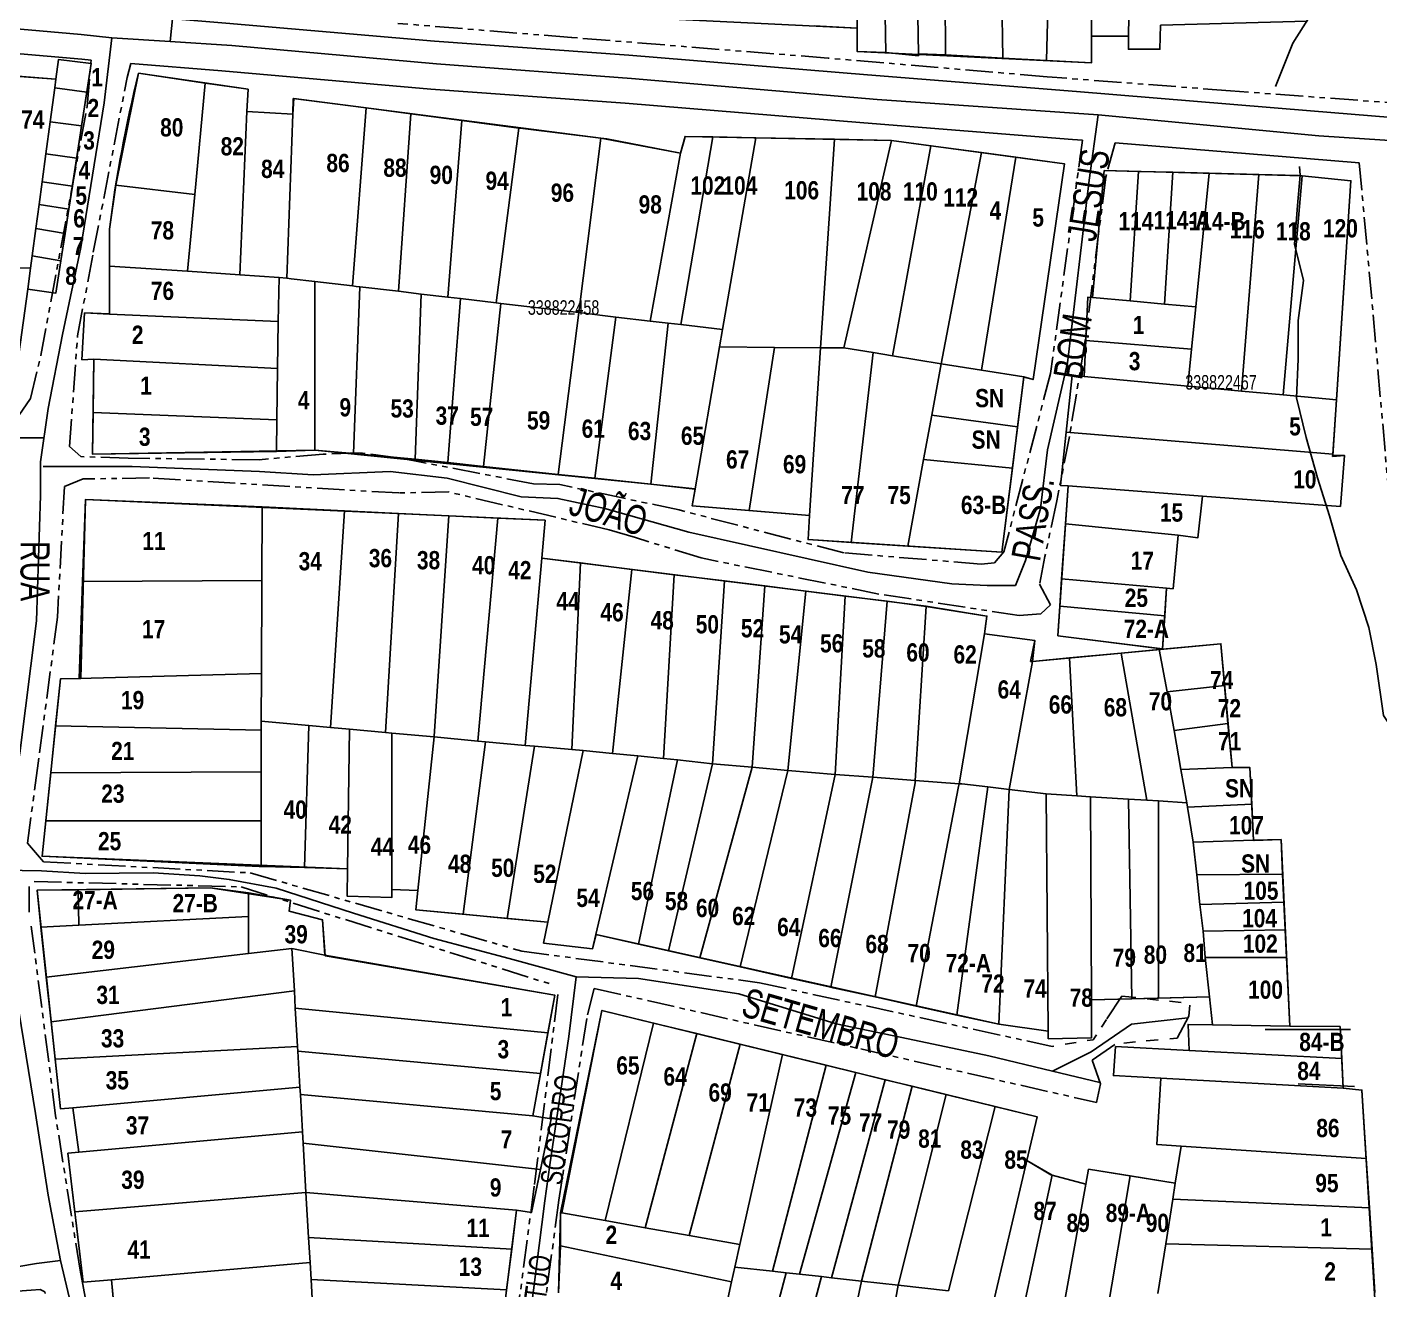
# Model space of a CAD drawing. Extents: x 204256 to 207861, y 4845615 to 4848347.
# Drawn here: x 205495.3 to 205680.7, y 4847165.6 to 4847338.8 of the extents above; entities that cross this region are included whole.
import ezdxf
from ezdxf.enums import TextEntityAlignment as Align

# ---------------------------------------------------------------- set-up
doc = ezdxf.new("R2010")
doc.units = 0
doc.header["$LTSCALE"] = 1.5
doc.header["$MEASUREMENT"] = 0
doc.linetypes.add('PHANTOMX2', pattern=[5, 2.5, -0.5, 0.5, -0.5, 0.5, -0.5])
doc.linetypes.add('TRACO_05', pattern=[11, 7, -1, 0.5, -1, 0.5, -1])
for name, color, linetype in [('CD-MALHA-LOTES', 40, 'CONTINUOUS'), ('CD_TXT_QUADRA', 7, 'CONTINUOUS'), ('HD-VALAS-DRENOS', 170, 'TRACO_05'), ('RU-QUADRAS', 210, 'CONTINUOUS'), ('SV-EIXO-ROD-ESTR', 7, 'CONTINUOUS'), ('SV-EIXO-RUA-N-PAV', 6, 'CONTINUOUS'), ('SV-ESTIVAS', 7, 'CONTINUOUS'), ('SV-RUA-NAO-PAV-S-GUIA-C-GUIA', 7, 'PHANTOMX2'), ('SV-RUA-PAVIM-S-GUIA-C-GUIA', 7, 'CONTINUOUS'), ('SV-TXT-RUA-N-PAV-S-GUIA-C-GUIA', 7, 'CONTINUOUS'), ('Th_NmrPort', 7, 'CONTINUOUS')]:
    doc.layers.add(name, color=color, linetype=linetype)
doc.styles.add('ARIAL', font='ARIAL.TTF')
doc.styles.get("Standard").update_dxf_attribs({"font": 'swisscbo.ttf'})

msp = doc.modelspace()

# ---------------------------------------------------------------- linework, layer by layer
at = {"layer": 'CD-MALHA-LOTES', "linetype": 'Continuous'}
for p, q in [((205646.28, 4847337.51), (205646.7, 4847372.68)), ((205609.05, 4847338.62), (205609.05, 4847369.25)), ((205613.01, 4847335.27), (205612.43, 4847369.3)), ((205616.88, 4847369.35), (205617.47, 4847335.09)), ((205621.18, 4847334.94), (205621, 4847369.4)), ((205628.46, 4847369.49), (205629.03, 4847334.52)), ((205635, 4847334.2), (205635.99, 4847369.58)), ((205640.95, 4847369.14), (205641.18, 4847337.51)), ((205603.16, 4847338.91), (205609.05, 4847338.62)), ((205609.05, 4847338.62), (205609.05, 4847335.43)), ((205641.18, 4847337.51), (205646.28, 4847337.51)), ((205641.21, 4847333.86), (205641.18, 4847337.51)), ((205646.26, 4847335.73), (205646.28, 4847337.51)), ((205650.65, 4847339.02), (205650.56, 4847335.73)), ((205650.56, 4847335.73), (205646.26, 4847335.73)), ((205499.6, 4847334.32), (205499.24, 4847331.64)), ((205504.07, 4847333.78), (205499.6, 4847334.32)), ((205503.46, 4847329.83), (205504.07, 4847333.78)), ((205609.05, 4847335.43), (205613.01, 4847335.27)), ((205617.47, 4847334.84), (205613.01, 4847335.27)), ((205617.47, 4847335.09), (205621.18, 4847334.94)), ((205617.47, 4847335.09), (205617.47, 4847334.84)), ((205629.03, 4847334.52), (205621.18, 4847334.94)), ((205629.03, 4847334.52), (205635, 4847334.2)), ((205635, 4847334.2), (205641.21, 4847333.86)), ((205499.24, 4847331.64), (205489.5, 4847332.38)), ((205510.56, 4847332.42), (205507.47, 4847317.33)), ((205519.71, 4847331.09), (205510.56, 4847332.42)), ((205499.07, 4847330.41), (205498.45, 4847325.76)), ((205499.07, 4847330.41), (205499.24, 4847331.64)), ((205499.07, 4847330.41), (205503.46, 4847329.83)), ((205518.28, 4847315.82), (205519.71, 4847331.09)), ((205525.58, 4847330.23), (205519.71, 4847331.09)), ((205525.4, 4847327.18), (205525.58, 4847330.23)), ((205502.76, 4847325.21), (205503.46, 4847329.83)), ((205531.76, 4847328.99), (205531.69, 4847326.83)), ((205541.75, 4847327.68), (205531.76, 4847328.99)), ((205524.44, 4847304.8), (205525.4, 4847327.18)), ((205531.69, 4847326.83), (205525.4, 4847327.18)), ((205530.9, 4847304.33), (205531.69, 4847326.83)), ((205541.75, 4847327.68), (205539.89, 4847303.27)), ((205547.88, 4847326.87), (205541.75, 4847327.68)), ((205546.18, 4847302.53), (205547.88, 4847326.87)), ((205554.87, 4847325.95), (205547.88, 4847326.87)), ((205498.45, 4847325.76), (205497.86, 4847321.36)), ((205498.45, 4847325.76), (205502.76, 4847325.21)), ((205502.08, 4847320.81), (205502.76, 4847325.21)), ((205552.97, 4847301.73), (205554.87, 4847325.95)), ((205562.71, 4847324.92), (205554.87, 4847325.95)), ((205559.56, 4847300.95), (205562.71, 4847324.92)), ((205563.25, 4847324.85), (205562.71, 4847324.92)), ((205573.95, 4847323.52), (205563.25, 4847324.85)), ((205570.91, 4847299.61), (205573.95, 4847323.52)), ((205574.73, 4847323.42), (205573.95, 4847323.52)), ((205584.87, 4847321.47), (205574.73, 4847323.42)), ((205585.38, 4847323.38), (205584.87, 4847321.47)), ((205589.27, 4847323.71), (205584.89, 4847297.97)), ((205585.47, 4847323.78), (205585.38, 4847323.38)), ((205589.27, 4847323.71), (205585.47, 4847323.78)), ((205595.17, 4847323.59), (205589.27, 4847323.71)), ((205590.62, 4847297.29), (205595.17, 4847323.59)), ((205605.97, 4847323.39), (205595.17, 4847323.59)), ((205604.06, 4847294.77), (205605.97, 4847323.39)), ((205613.77, 4847323.22), (205605.97, 4847323.39)), ((205613.77, 4847323.22), (205607.25, 4847294.78)), ((205619.18, 4847322.49), (205613.77, 4847323.22)), ((205497.86, 4847321.36), (205497.34, 4847317.54)), ((205502.08, 4847320.81), (205497.86, 4847321.36)), ((205501.49, 4847316.93), (205502.08, 4847320.81)), ((205580.71, 4847298.46), (205584.87, 4847321.47)), ((205619.18, 4847322.49), (205613.89, 4847293.7)), ((205626.12, 4847321.55), (205619.18, 4847322.49)), ((205626.12, 4847321.55), (205620.58, 4847292.61)), ((205626.1, 4847291.72), (205630.82, 4847320.91)), ((205630.82, 4847320.91), (205626.12, 4847321.55)), ((205637.49, 4847320.01), (205630.82, 4847320.91)), ((205633.19, 4847290.44), (205637.49, 4847320.01)), ((205642.94, 4847319.09), (205641.32, 4847301.67)), ((205647.65, 4847318.97), (205642.94, 4847319.09)), ((205646.5, 4847301.21), (205647.65, 4847318.97)), ((205652.32, 4847318.85), (205647.65, 4847318.97)), ((205497.34, 4847317.54), (205496.93, 4847314.43)), ((205497.34, 4847317.54), (205501.49, 4847316.93)), ((205507.47, 4847317.33), (205507.43, 4847317.08)), ((205651.18, 4847300.79), (205652.32, 4847318.85)), ((205657.3, 4847318.72), (205652.32, 4847318.85)), ((205655.48, 4847300.41), (205657.3, 4847318.72)), ((205664.13, 4847318.54), (205657.3, 4847318.72)), ((205661.76, 4847288.85), (205664.13, 4847318.54)), ((205669.58, 4847318.4), (205664.13, 4847318.54)), ((205667.46, 4847288.32), (205670.05, 4847318.35)), ((205670.05, 4847318.35), (205669.58, 4847318.4)), ((205676.75, 4847317.68), (205670.05, 4847318.35)), ((205674.76, 4847287.65), (205676.75, 4847317.68)), ((205501, 4847313.78), (205501.49, 4847316.93)), ((205507.43, 4847317.08), (205506.57, 4847311.05)), ((205507.43, 4847317.08), (205518.28, 4847315.82)), ((205517.29, 4847305.28), (205518.28, 4847315.82)), ((205496.93, 4847314.43), (205496.48, 4847311.13)), ((205496.93, 4847314.43), (205501, 4847313.78)), ((205500.5, 4847310.48), (205501, 4847313.78)), ((205496.48, 4847311.13), (205495.98, 4847307.41)), ((205496.48, 4847311.13), (205500.5, 4847310.48)), ((205499.92, 4847306.71), (205500.5, 4847310.48)), ((205506.57, 4847311.05), (205506.57, 4847306)), ((205495.98, 4847307.41), (205495.75, 4847305.69)), ((205495.98, 4847307.41), (205499.92, 4847306.71)), ((205499.24, 4847302.28), (205499.92, 4847306.71)), ((205506.57, 4847306), (205517.29, 4847305.28)), ((205506.57, 4847306), (205506.57, 4847299.4)), ((205488.52, 4847305.88), (205495.75, 4847305.69)), ((205495.75, 4847305.69), (205495.36, 4847302.81)), ((205517.29, 4847305.28), (205524.44, 4847304.8)), ((205524.44, 4847304.8), (205529.82, 4847304.44)), ((205529.7, 4847298.38), (205529.82, 4847304.44)), ((205529.82, 4847304.44), (205530.9, 4847304.33)), ((205530.9, 4847304.33), (205531.5, 4847304.26)), ((205531.5, 4847304.26), (205534.73, 4847303.88)), ((205493.33, 4847287.96), (205495.36, 4847302.81)), ((205495.36, 4847302.81), (205499.24, 4847302.28)), ((205534.73, 4847303.88), (205539.89, 4847303.27)), ((205534.73, 4847303.88), (205534.73, 4847280.76)), ((205539.89, 4847303.27), (205540.41, 4847303.21)), ((205540.88, 4847303.15), (205540.04, 4847280.28)), ((205540.41, 4847303.21), (205540.88, 4847303.15)), ((205546.18, 4847302.53), (205540.88, 4847303.15)), ((205549.32, 4847302.16), (205546.18, 4847302.53)), ((205548.46, 4847279.52), (205549.32, 4847302.16)), ((205549.32, 4847302.16), (205552.97, 4847301.73)), ((205552.96, 4847279.04), (205554.67, 4847301.53)), ((205552.97, 4847301.73), (205554.67, 4847301.53)), ((205554.67, 4847301.53), (205559.56, 4847300.95)), ((205557.83, 4847278.52), (205560.22, 4847300.87)), ((205560.22, 4847300.87), (205559.56, 4847300.95)), ((205570.91, 4847299.61), (205560.22, 4847300.87)), ((205640.42, 4847295.78), (205640.7, 4847301.73)), ((205640.7, 4847301.73), (205641.32, 4847301.67)), ((205641.32, 4847301.67), (205646.5, 4847301.21)), ((205646.5, 4847301.21), (205651.18, 4847300.79)), ((205651.18, 4847300.79), (205655.48, 4847300.41)), ((205655.48, 4847300.41), (205654.91, 4847294.62)), ((205503.16, 4847299.58), (205502.8, 4847293.13)), ((205506.57, 4847299.4), (205503.16, 4847299.58)), ((205506.57, 4847299.4), (205529.7, 4847298.38)), ((205568.08, 4847277.43), (205570.91, 4847299.61)), ((205576, 4847299.01), (205570.91, 4847299.61)), ((205573.1, 4847276.89), (205576, 4847299.01)), ((205580.71, 4847298.46), (205576, 4847299.01)), ((205529.6, 4847291.93), (205529.7, 4847298.38)), ((205580.71, 4847298.46), (205583.18, 4847298.17)), ((205580.8, 4847276.07), (205583.18, 4847298.17)), ((205583.18, 4847298.17), (205584.89, 4847297.97)), ((205584.89, 4847297.97), (205590.62, 4847297.29)), ((205590.21, 4847294.91), (205590.62, 4847297.29)), ((205586.84, 4847275.43), (205590.21, 4847294.91)), ((205597.75, 4847294.84), (205590.21, 4847294.91)), ((205597.75, 4847294.84), (205594.27, 4847272.46)), ((205604.06, 4847294.77), (205597.75, 4847294.84)), ((205640.42, 4847295.78), (205640.19, 4847290.83)), ((205654.91, 4847294.62), (205640.42, 4847295.78)), ((205502.8, 4847293.13), (205504.42, 4847293.22)), ((205504.42, 4847293.22), (205504.32, 4847285.93)), ((205504.42, 4847293.22), (205529.6, 4847291.93)), ((205602.53, 4847271.8), (205604.06, 4847294.77)), ((205607.25, 4847294.78), (205604.06, 4847294.77)), ((205611.28, 4847294.12), (205607.25, 4847294.78)), ((205608.23, 4847268.11), (205611.28, 4847294.12)), ((205611.28, 4847294.12), (205613.89, 4847293.7)), ((205613.89, 4847293.7), (205620.58, 4847292.61)), ((205654.4, 4847289.52), (205654.91, 4847294.62)), ((205529.5, 4847284.93), (205529.6, 4847291.93)), ((205620.58, 4847292.61), (205619.28, 4847285.53)), ((205620.58, 4847292.61), (205626.1, 4847291.72)), ((205626.1, 4847291.72), (205631.93, 4847290.8)), ((205631.06, 4847283.96), (205631.93, 4847290.8)), ((205631.93, 4847290.8), (205633.19, 4847290.44)), ((205638.55, 4847290.98), (205637.71, 4847283.21)), ((205640.19, 4847290.83), (205638.55, 4847290.98)), ((205640.19, 4847290.83), (205654.4, 4847289.52)), ((205654.4, 4847289.52), (205656.09, 4847289.37)), ((205656.09, 4847289.37), (205661.76, 4847288.85)), ((205661.76, 4847288.85), (205667.46, 4847288.32)), ((205667.46, 4847288.32), (205674.76, 4847287.65)), ((205674.26, 4847280.21), (205674.76, 4847287.65)), ((205504.32, 4847285.93), (205504.24, 4847280.22)), ((205504.32, 4847285.93), (205529.5, 4847284.93)), ((205529.47, 4847280.59), (205529.5, 4847284.93)), ((205619.28, 4847285.53), (205618.16, 4847279.46)), ((205631.06, 4847283.96), (205619.28, 4847285.53)), ((205630.34, 4847278.29), (205631.06, 4847283.96)), ((205637.71, 4847283.21), (205636.93, 4847275.92)), ((205637.71, 4847283.21), (205674.26, 4847280.21)), ((205504.24, 4847280.22), (205529.47, 4847280.59)), ((205534.73, 4847280.76), (205529.47, 4847280.59)), ((205540.04, 4847280.28), (205534.73, 4847280.76)), ((205540.04, 4847280.28), (205548.46, 4847279.52)), ((205674.24, 4847279.87), (205674.26, 4847280.21)), ((205675.86, 4847280.04), (205674.24, 4847279.87)), ((205675.32, 4847273.05), (205675.86, 4847280.04)), ((205548.46, 4847279.52), (205552.96, 4847279.04)), ((205552.96, 4847279.04), (205557.83, 4847278.52)), ((205557.83, 4847278.52), (205568.08, 4847277.43)), ((205618.16, 4847279.46), (205615.99, 4847267.61)), ((205630.34, 4847278.29), (205618.16, 4847279.46)), ((205628.88, 4847266.78), (205630.34, 4847278.29)), ((205568.08, 4847277.43), (205573.1, 4847276.89)), ((205573.1, 4847276.89), (205580.8, 4847276.07)), ((205580.8, 4847276.07), (205586.84, 4847275.43)), ((205586.84, 4847275.43), (205586.45, 4847273.11)), ((205636.93, 4847275.92), (205637.97, 4847275.84)), ((205637.97, 4847275.84), (205637.61, 4847270.64)), ((205656.42, 4847274.46), (205637.97, 4847275.84)), ((205655.77, 4847268.74), (205656.42, 4847274.46)), ((205656.42, 4847274.46), (205675.32, 4847273.05)), ((205503.29, 4847274), (205502.89, 4847262.73)), ((205527.51, 4847272.97), (205503.29, 4847274)), ((205527.46, 4847262.87), (205527.51, 4847272.97)), ((205527.51, 4847272.97), (205538.81, 4847272.44)), ((205586.45, 4847273.11), (205594.27, 4847272.46)), ((205538.81, 4847272.44), (205536.88, 4847242.74)), ((205546.18, 4847272.09), (205538.81, 4847272.44)), ((205546.18, 4847272.09), (205544.4, 4847242.04)), ((205553.08, 4847271.76), (205546.18, 4847272.09)), ((205553.08, 4847271.76), (205551.09, 4847241.55)), ((205559.82, 4847271.45), (205553.08, 4847271.76)), ((205559.82, 4847271.45), (205557.09, 4847240.87)), ((205566.29, 4847271.14), (205559.82, 4847271.45)), ((205565.84, 4847265.95), (205566.29, 4847271.14)), ((205594.27, 4847272.46), (205602.53, 4847271.8)), ((205602.53, 4847271.8), (205602.34, 4847268.49)), ((205637.61, 4847270.64), (205637.1, 4847263.09)), ((205637.61, 4847270.64), (205653.08, 4847269.1)), ((205652.38, 4847261.76), (205653.08, 4847269.1)), ((205653.08, 4847269.1), (205655.77, 4847268.74)), ((205602.34, 4847268.49), (205608.23, 4847268.11)), ((205608.23, 4847268.11), (205615.99, 4847267.61)), ((205615.99, 4847267.61), (205628.88, 4847266.78)), ((205565.84, 4847265.95), (205563.56, 4847240.28)), ((205571.15, 4847265.29), (205565.84, 4847265.95)), ((205571.15, 4847265.29), (205569.97, 4847239.69)), ((205578.17, 4847264.41), (205571.15, 4847265.29)), ((205578.17, 4847264.41), (205575.51, 4847239.15)), ((205584, 4847263.68), (205578.17, 4847264.41)), ((205584, 4847263.68), (205582.51, 4847238.48)), ((205590.9, 4847262.82), (205584, 4847263.68)), ((205502.89, 4847262.73), (205502.42, 4847249.46)), ((205502.89, 4847262.73), (205527.46, 4847262.87)), ((205527.4, 4847250.15), (205527.46, 4847262.87)), ((205590.9, 4847262.82), (205589.23, 4847237.76)), ((205596.41, 4847262.13), (205590.9, 4847262.82)), ((205596.41, 4847262.13), (205594.67, 4847237.29)), ((205602.05, 4847261.42), (205596.41, 4847262.13)), ((205637.1, 4847263.09), (205636.85, 4847259.36)), ((205637.1, 4847263.09), (205651.47, 4847261.84)), ((205651.22, 4847258.05), (205651.47, 4847261.84)), ((205651.47, 4847261.84), (205652.38, 4847261.76)), ((205602.05, 4847261.42), (205599.58, 4847236.81)), ((205607.4, 4847260.75), (205602.05, 4847261.42)), ((205607.4, 4847260.75), (205606.03, 4847236.26)), ((205613.19, 4847260.03), (205607.4, 4847260.75)), ((205613.19, 4847260.03), (205611.2, 4847235.92)), ((205618.54, 4847259.33), (205613.19, 4847260.03)), ((205618.54, 4847259.33), (205617.03, 4847235.47)), ((205626.85, 4847258.01), (205618.54, 4847259.33)), ((205626.63, 4847256.28), (205626.85, 4847258.01)), ((205636.85, 4847259.36), (205636.57, 4847255.3)), ((205651.22, 4847258.05), (205636.85, 4847259.36)), ((205650.92, 4847253.45), (205651.22, 4847258.05)), ((205626.51, 4847255.57), (205626.63, 4847256.28)), ((205626.51, 4847255.57), (205623.04, 4847235.01)), ((205633.42, 4847254.66), (205626.51, 4847255.57)), ((205632.81, 4847251.76), (205633.42, 4847254.66)), ((205636.57, 4847255.3), (205650.43, 4847253.56)), ((205658.92, 4847254.2), (205650.92, 4847253.45)), ((205659.41, 4847248.5), (205658.92, 4847254.2)), ((205638.18, 4847252.26), (205633.12, 4847251.79)), ((205645.24, 4847252.92), (205638.18, 4847252.26)), ((205639.19, 4847233.35), (205638.18, 4847252.26)), ((205650.46, 4847253.41), (205645.24, 4847252.92)), ((205648.79, 4847232.75), (205645.24, 4847252.92)), ((205650.43, 4847253.56), (205650.92, 4847253.45)), ((205650.92, 4847253.45), (205650.46, 4847253.41)), ((205650.46, 4847253.41), (205651.56, 4847247.62)), ((205633.12, 4847251.79), (205629.89, 4847234.23)), ((205633.12, 4847251.79), (205632.81, 4847251.76)), ((205499.85, 4847249.39), (205499.19, 4847242.95)), ((205502.42, 4847249.46), (205499.85, 4847249.39)), ((205502.42, 4847249.46), (205527.4, 4847250.15)), ((205527.36, 4847243.61), (205527.4, 4847250.15)), ((205651.56, 4847247.62), (205659.41, 4847248.5)), ((205659.41, 4847248.5), (205659.9, 4847243.26)), ((205652.53, 4847242.3), (205651.56, 4847247.62)), ((205499.19, 4847242.95), (205498.52, 4847236.53)), ((205499.19, 4847242.95), (205527.36, 4847242.35)), ((205527.36, 4847243.61), (205527.36, 4847243.06)), ((205533.9, 4847243.01), (205527.36, 4847243.61)), ((205527.36, 4847242.35), (205527.36, 4847243.06)), ((205533.32, 4847223.51), (205533.9, 4847243.01)), ((205536.88, 4847242.74), (205533.9, 4847243.01)), ((205659.9, 4847243.26), (205652.53, 4847242.3)), ((205660.45, 4847237.26), (205659.9, 4847243.26)), ((205527.36, 4847236.67), (205527.36, 4847242.35)), ((205536.88, 4847242.74), (205539.47, 4847242.5)), ((205539.21, 4847223.36), (205539.47, 4847242.5)), ((205539.47, 4847242.5), (205544.4, 4847242.04)), ((205544.4, 4847242.04), (205545.29, 4847241.96)), ((205545.29, 4847241.96), (205545.29, 4847220.52)), ((205545.29, 4847241.96), (205551.08, 4847241.43)), ((205548.86, 4847220.4), (205551.08, 4847241.43)), ((205551.09, 4847241.55), (205551.08, 4847241.43)), ((205551.08, 4847241.43), (205557.09, 4847240.87)), ((205652.53, 4847242.3), (205653.42, 4847236.99)), ((205558.11, 4847240.78), (205555.05, 4847217.11)), ((205557.09, 4847240.87), (205558.11, 4847240.78)), ((205563.56, 4847240.28), (205558.11, 4847240.78)), ((205561.09, 4847216.54), (205564.83, 4847240.16)), ((205564.83, 4847240.16), (205563.56, 4847240.28)), ((205564.83, 4847240.16), (205569.97, 4847239.69)), ((205566.68, 4847216.02), (205571.49, 4847239.55)), ((205569.97, 4847239.69), (205571.49, 4847239.55)), ((205571.49, 4847239.55), (205575.51, 4847239.15)), ((205573.26, 4847214.35), (205579.01, 4847238.82)), ((205575.51, 4847239.15), (205579.01, 4847238.82)), ((205579.01, 4847238.82), (205582.51, 4847238.48)), ((205584.42, 4847238.29), (205579.08, 4847213.04)), ((205582.51, 4847238.48), (205584.42, 4847238.29)), ((205583.19, 4847212.12), (205589.23, 4847237.76)), ((205584.42, 4847238.29), (205589.23, 4847237.76)), ((205594.67, 4847237.29), (205589.23, 4847237.76)), ((205498.52, 4847236.53), (205497.84, 4847229.94)), ((205498.52, 4847236.53), (205527.36, 4847236.67)), ((205527.36, 4847229.94), (205527.36, 4847236.67)), ((205587.52, 4847211.15), (205594.67, 4847237.29)), ((205593.01, 4847209.92), (205599.58, 4847236.81)), ((205594.67, 4847237.29), (205599.58, 4847236.81)), ((205599.58, 4847236.81), (205606.03, 4847236.26)), ((205600.07, 4847208.33), (205606.03, 4847236.26)), ((205605.47, 4847207.12), (205611.2, 4847235.92)), ((205606.03, 4847236.26), (205611.2, 4847235.92)), ((205611.2, 4847235.92), (205617.03, 4847235.47)), ((205653.42, 4847236.99), (205660.45, 4847237.26)), ((205654.25, 4847232.41), (205653.42, 4847236.99)), ((205660.45, 4847237.26), (205662.89, 4847237.26)), ((205662.89, 4847237.26), (205663.16, 4847232.21)), ((205611.53, 4847205.78), (205617.01, 4847235.12)), ((205617.01, 4847235.12), (205617.03, 4847235.47)), ((205617.03, 4847235.47), (205623.04, 4847235.01)), ((205617.16, 4847204.53), (205622.98, 4847234.65)), ((205622.75, 4847203.3), (205626.99, 4847234.57)), ((205622.98, 4847234.65), (205623.04, 4847235.01)), ((205623.04, 4847235.01), (205623.42, 4847234.98)), ((205626.99, 4847234.57), (205623.42, 4847234.98)), ((205626.99, 4847234.57), (205629.89, 4847234.23)), ((205628.49, 4847202.03), (205629.89, 4847234.23)), ((205634.98, 4847233.64), (205629.89, 4847234.23)), ((205634.98, 4847233.64), (205639.19, 4847233.35)), ((205635.25, 4847201.1), (205634.98, 4847233.64)), ((205639.19, 4847233.35), (205641.06, 4847233.23)), ((205646.26, 4847232.91), (205641.06, 4847233.23)), ((205641.06, 4847233.23), (205641.19, 4847205.4)), ((205646.7, 4847205.54), (205646.26, 4847232.91)), ((205648.79, 4847232.75), (205646.26, 4847232.91)), ((205650.37, 4847232.65), (205648.79, 4847232.75)), ((205650.37, 4847205.63), (205650.37, 4847232.65)), ((205654.25, 4847232.41), (205650.37, 4847232.65)), ((205654.36, 4847231.79), (205654.25, 4847232.41)), ((205663.16, 4847232.21), (205654.36, 4847231.79)), ((205654.36, 4847231.79), (205655.12, 4847227.01)), ((205663.38, 4847227.28), (205663.16, 4847232.21)), ((205497.84, 4847229.94), (205497.34, 4847225.07)), ((205497.84, 4847229.94), (205527.36, 4847229.94)), ((205527.36, 4847223.65), (205527.36, 4847229.94)), ((205663.38, 4847227.28), (205655.12, 4847227.01)), ((205655.12, 4847227.01), (205655.63, 4847222.53)), ((205663.49, 4847227.23), (205663.38, 4847227.28)), ((205667.17, 4847227.35), (205663.49, 4847227.23)), ((205667.37, 4847222.63), (205667.17, 4847227.35)), ((205497.34, 4847225.07), (205527.08, 4847223.66)), ((205527.08, 4847223.66), (205527.36, 4847223.65)), ((205527.36, 4847223.65), (205533.32, 4847223.51)), ((205533.32, 4847223.51), (205539.21, 4847223.36)), ((205539.16, 4847219.58), (205539.21, 4847223.36)), ((205655.63, 4847222.53), (205667.37, 4847222.63)), ((205656.02, 4847218.46), (205655.63, 4847222.53)), ((205667.37, 4847222.63), (205667.56, 4847218.76)), ((205520.36, 4847220.75), (205502.26, 4847220.49)), ((205525.62, 4847220.07), (205520.36, 4847220.75)), ((205502.26, 4847220.49), (205496.64, 4847220.41)), ((205496.64, 4847220.41), (205497.18, 4847215.37)), ((205502.39, 4847215.63), (205502.26, 4847220.49)), ((205525.62, 4847216.81), (205525.62, 4847220.07)), ((205531.37, 4847219.06), (205525.62, 4847220.07)), ((205531.21, 4847217.53), (205531.37, 4847219.06)), ((205545.29, 4847219.43), (205539.16, 4847219.58)), ((205545.29, 4847220.52), (205548.86, 4847220.4)), ((205545.29, 4847220.52), (205545.29, 4847219.43)), ((205548.58, 4847217.71), (205548.86, 4847220.4)), ((205535.78, 4847216.35), (205531.21, 4847217.53)), ((205555.05, 4847217.11), (205548.58, 4847217.71)), ((205555.05, 4847217.11), (205561.09, 4847216.54)), ((205667.56, 4847218.76), (205656.02, 4847218.46)), ((205656.5, 4847214.78), (205656.02, 4847218.46)), ((205667.56, 4847218.76), (205667.75, 4847214.98)), ((205497.18, 4847215.37), (205502.39, 4847215.63)), ((205497.18, 4847215.37), (205497.91, 4847208.48)), ((205502.39, 4847215.63), (205525.62, 4847216.81)), ((205525.62, 4847211.72), (205525.62, 4847216.81)), ((205536.11, 4847211.52), (205535.78, 4847216.35)), ((205561.09, 4847216.54), (205566.68, 4847216.02)), ((205566.08, 4847213.16), (205566.68, 4847216.02)), ((205573.26, 4847214.35), (205572.8, 4847212.4)), ((205579.08, 4847213.04), (205573.26, 4847214.35)), ((205667.75, 4847214.98), (205656.5, 4847214.78)), ((205656.5, 4847214.78), (205656.79, 4847211.18)), ((205667.94, 4847211.18), (205667.75, 4847214.98)), ((205497.91, 4847208.48), (205525.62, 4847211.72)), ((205525.62, 4847211.72), (205531.58, 4847212.41)), ((205531.58, 4847212.41), (205536.11, 4847211.52)), ((205531.92, 4847206.6), (205531.58, 4847212.41)), ((205567.63, 4847206.02), (205536.11, 4847211.52)), ((205572.8, 4847212.4), (205566.08, 4847213.16)), ((205579.08, 4847213.04), (205583.19, 4847212.12)), ((205583.19, 4847212.12), (205587.52, 4847211.15)), ((205587.52, 4847211.15), (205593.01, 4847209.92)), ((205593.01, 4847209.92), (205600.07, 4847208.33)), ((205667.94, 4847211.18), (205656.79, 4847211.18)), ((205657.36, 4847205.81), (205656.79, 4847211.18)), ((205668.39, 4847201.78), (205667.94, 4847211.18)), ((205497.91, 4847208.48), (205498.57, 4847202.37)), ((205600.07, 4847208.33), (205605.47, 4847207.12)), ((205498.57, 4847202.37), (205531.92, 4847206.6)), ((205531.92, 4847206.6), (205532.05, 4847204.23)), ((205566.68, 4847200.88), (205567.63, 4847206.02)), ((205605.47, 4847207.12), (205605.78, 4847207.05)), ((205605.78, 4847207.05), (205611.53, 4847205.78)), ((205650.37, 4847205.63), (205657.36, 4847205.81)), ((205657.36, 4847205.81), (205657.77, 4847201.96)), ((205532.05, 4847204.23), (205566.68, 4847200.88)), ((205532.35, 4847199.01), (205532.05, 4847204.23)), ((205611.53, 4847205.78), (205617.16, 4847204.53)), ((205617.16, 4847204.53), (205622.75, 4847203.3)), ((205641.19, 4847205.4), (205646.7, 4847205.54)), ((205641.19, 4847205.4), (205641.21, 4847200.19)), ((205646.7, 4847205.54), (205650.37, 4847205.63)), ((205498.57, 4847202.37), (205499.12, 4847197.24)), ((205574.07, 4847203.94), (205568.57, 4847176.16)), ((205581.13, 4847202.21), (205574.07, 4847203.94)), ((205574.51, 4847175.11), (205581.13, 4847202.21)), ((205587.08, 4847200.76), (205581.13, 4847202.21)), ((205622.75, 4847203.3), (205628.49, 4847202.03)), ((205566.68, 4847200.88), (205565.66, 4847195.28)), ((205580, 4847174.13), (205587.08, 4847200.76)), ((205593.03, 4847199.31), (205587.08, 4847200.76)), ((205628.49, 4847202.03), (205635.25, 4847201.1)), ((205635.26, 4847200.04), (205635.25, 4847201.1)), ((205657.77, 4847201.96), (205654.43, 4847202.02)), ((205654.43, 4847202.02), (205654.57, 4847198.44)), ((205657.77, 4847201.96), (205668.39, 4847201.78)), ((205675.26, 4847201.72), (205668.39, 4847201.78)), ((205675.5, 4847197.35), (205675.26, 4847201.72)), ((205499.12, 4847197.24), (205532.35, 4847199.01)), ((205532.4, 4847198.34), (205532.35, 4847199.01)), ((205586.02, 4847173.06), (205593.03, 4847199.31)), ((205598.83, 4847197.89), (205593.03, 4847199.31)), ((205641.21, 4847200.19), (205635.26, 4847200.04)), ((205644.5, 4847198.97), (205644.19, 4847195)), ((205654.57, 4847198.44), (205644.5, 4847198.97)), ((205654.57, 4847198.44), (205675.5, 4847197.35)), ((205499.12, 4847197.24), (205499.86, 4847190.44)), ((205532.68, 4847193.41), (205532.4, 4847198.34)), ((205565.66, 4847195.28), (205532.4, 4847198.34)), ((205593, 4847171.82), (205598.83, 4847197.89)), ((205604.83, 4847196.42), (205598.83, 4847197.89)), ((205675.71, 4847193.27), (205675.5, 4847197.35)), ((205564.59, 4847189.48), (205565.66, 4847195.28)), ((205597.47, 4847168.17), (205604.83, 4847196.42)), ((205601.17, 4847167.76), (205608.89, 4847195.43)), ((205608.89, 4847195.43), (205604.83, 4847196.42)), ((205612.92, 4847194.44), (205608.89, 4847195.43)), ((205644.19, 4847195), (205650.71, 4847194.64)), ((205532.68, 4847193.41), (205501.53, 4847190.59)), ((205532.68, 4847193.41), (205532.74, 4847192.41)), ((205605.56, 4847167.28), (205612.92, 4847194.44)), ((205609.68, 4847166.82), (205616.59, 4847193.55)), ((205616.59, 4847193.55), (205612.92, 4847194.44)), ((205621.26, 4847192.41), (205616.59, 4847193.55)), ((205650.71, 4847194.64), (205650.15, 4847185.54)), ((205650.71, 4847194.64), (205675.71, 4847193.27)), ((205678.25, 4847193.02), (205675.71, 4847193.27)), ((205678.85, 4847183.62), (205678.25, 4847193.02)), ((205532.74, 4847192.41), (205564.59, 4847189.48)), ((205533.03, 4847187.29), (205532.74, 4847192.41)), ((205614.68, 4847166.26), (205621.26, 4847192.41)), ((205627.98, 4847190.76), (205621.26, 4847192.41)), ((205499.86, 4847190.44), (205501.53, 4847190.59)), ((205501.53, 4847190.59), (205502.38, 4847184.5)), ((205567.13, 4847189.09), (205564.59, 4847189.48)), ((205621.57, 4847165.5), (205627.98, 4847190.76)), ((205633.72, 4847189.36), (205627.98, 4847190.76)), ((205632.32, 4847183.38), (205633.72, 4847189.36)), ((205502.38, 4847184.5), (205533.03, 4847187.29)), ((205533.03, 4847187.29), (205533.12, 4847185.75)), ((205565.66, 4847182.11), (205567.13, 4847189.09)), ((205533.12, 4847185.75), (205565.66, 4847182.11)), ((205533.12, 4847185.75), (205533.51, 4847178.95)), ((205650.15, 4847185.54), (205653.48, 4847185.32)), ((205502.38, 4847184.5), (205500.88, 4847184.35)), ((205500.88, 4847184.35), (205501.82, 4847176.31)), ((205653.48, 4847185.32), (205652.68, 4847180.25)), ((205678.85, 4847183.62), (205653.48, 4847185.32)), ((205679.29, 4847176.89), (205678.85, 4847183.62)), ((205564.42, 4847176.22), (205565.66, 4847182.11)), ((205632.32, 4847183.38), (205626.55, 4847158.82)), ((205635.6, 4847181.38), (205632.32, 4847183.38)), ((205640.79, 4847182.15), (205640.42, 4847180.1)), ((205646.47, 4847181.24), (205640.79, 4847182.15)), ((205630.76, 4847157.93), (205635.78, 4847181.33)), ((205635.78, 4847181.33), (205635.6, 4847181.38)), ((205640.42, 4847180.1), (205635.78, 4847181.33)), ((205636.17, 4847156.79), (205640.42, 4847180.1)), ((205646.47, 4847181.24), (205642.15, 4847155.52)), ((205652.68, 4847180.25), (205646.47, 4847181.24)), ((205652.33, 4847178.05), (205652.68, 4847180.25)), ((205501.82, 4847176.31), (205533.51, 4847178.95)), ((205533.51, 4847178.95), (205533.87, 4847172.79)), ((205533.51, 4847178.95), (205562.38, 4847176.56)), ((205652.33, 4847178.05), (205651.37, 4847171.95)), ((205652.33, 4847178.05), (205679.29, 4847176.89)), ((205501.82, 4847176.31), (205502.95, 4847166.66)), ((205561.71, 4847171.18), (205562.38, 4847176.56)), ((205562.38, 4847176.56), (205564.42, 4847176.22)), ((205568.39, 4847171.67), (205568.42, 4847176.19)), ((205568.42, 4847176.19), (205568.57, 4847176.16)), ((205568.57, 4847176.16), (205574.51, 4847175.11)), ((205679.65, 4847171.22), (205679.29, 4847176.89)), ((205574.51, 4847175.11), (205580, 4847174.13)), ((205533.87, 4847172.79), (205561.71, 4847171.18)), ((205534.07, 4847169.37), (205533.87, 4847172.79)), ((205580, 4847174.13), (205586.02, 4847173.06)), ((205586.02, 4847173.06), (205593, 4847171.82)), ((205561.01, 4847165.61), (205561.71, 4847171.18)), ((205568.39, 4847171.67), (205568.12, 4847165.21)), ((205591.86, 4847166.72), (205568.39, 4847171.67)), ((205593, 4847171.82), (205592.31, 4847168.75)), ((205651.37, 4847171.95), (205650.3, 4847165.11)), ((205651.37, 4847171.95), (205679.65, 4847171.22)), ((205680.04, 4847165.26), (205679.65, 4847171.22)), ((205506.83, 4847166.99), (205534.07, 4847169.37)), ((205534.07, 4847169.37), (205534.2, 4847167.05)), ((205591.86, 4847166.72), (205592.31, 4847168.75)), ((205592.31, 4847168.75), (205597.47, 4847168.17)), ((205502.95, 4847166.66), (205506.83, 4847166.99)), ((205506.83, 4847166.99), (205507.41, 4847160.85)), ((205534.2, 4847167.05), (205561.01, 4847165.61)), ((205534.45, 4847162.69), (205534.2, 4847167.05)), ((205592.58, 4847142.76), (205599.32, 4847167.96)), ((205597.47, 4847168.17), (205599.32, 4847167.96)), ((205604.17, 4847167.43), (205597.61, 4847142.47)), ((205599.32, 4847167.96), (205601.17, 4847167.76)), ((205601.17, 4847167.76), (205604.17, 4847167.43)), ((205604.17, 4847167.43), (205605.56, 4847167.28)), ((205605.56, 4847167.28), (205609.68, 4847166.82)), ((205560.52, 4847161.67), (205561.01, 4847165.61)), ((205589.88, 4847157.86), (205591.86, 4847166.72)), ((205609.68, 4847166.82), (205603.77, 4847138.9)), ((205614.68, 4847166.26), (205609.19, 4847135.74)), ((205609.68, 4847166.82), (205614.68, 4847166.26)), ((205614.68, 4847166.26), (205621.57, 4847165.5))]:
    msp.add_line(p, q, dxfattribs=at)
at = {"layer": 'HD-VALAS-DRENOS'}
for points in [[(205683.84, 4847347.87), (205678.97, 4847348.11), (205673.3, 4847346.22), (205671.93, 4847341.52), (205668.79, 4847336.55), (205666.42, 4847330.62)], [(205669.7, 4847319.66), (205669.81, 4847318.44), (205669.45, 4847314.31), (205669.04, 4847309), (205670.26, 4847304.03), (205669.53, 4847298.53), (205669.52, 4847293.24), (205669.28, 4847287.92), (205670.62, 4847282.49), (205672.16, 4847276.97), (205673.82, 4847271.77), (205675.39, 4847266.32), (205677.5, 4847261.58), (205679.21, 4847256.44), (205680.19, 4847251.36), (205681.21, 4847244.35), (205682.6, 4847242.3), (205684.59, 4847241.96)]]:
    msp.add_lwpolyline(points, dxfattribs=at)
at = {"layer": 'RU-QUADRAS', "color": 6, "linetype": 'Continuous'}
for points in [[(205517.38, 4847389.26), (205537.32, 4847392.54), (205583.5, 4847398.71), (205659.56, 4847406.37), (205666.04, 4847406.51), (205666.21, 4847405.01), (205674.66, 4847406.02), (205675.79, 4847394.93), (205670.38, 4847394.3), (205665.86, 4847367.72), (205670.45, 4847367.76), (205670.75, 4847339.59), (205650.65, 4847339.02), (205650.56, 4847335.73), (205646.26, 4847335.73), (205646.28, 4847337.51), (205641.18, 4847337.51), (205641.21, 4847333.86), (205609.05, 4847335.43), (205609.05, 4847338.62), (205520.77, 4847342.94), (205520.52, 4847368.37)], [(205636.57, 4847255.3), (205637.97, 4847275.84), (205636.93, 4847275.92), (205638.55, 4847290.98), (205640.19, 4847290.83), (205640.7, 4847301.73), (205641.32, 4847301.67), (205642.94, 4847319.09), (205670.05, 4847318.35), (205676.75, 4847317.68), (205674.25, 4847280.04), (205675.86, 4847280.04), (205675.32, 4847273.05), (205656.42, 4847274.46), (205655.77, 4847268.74), (205653.08, 4847269.1), (205652.38, 4847261.76), (205651.47, 4847261.84), (205650.92, 4847253.5)]]:
    msp.add_lwpolyline(points, close=True, dxfattribs=at)
for points in [[(205329.92, 4847285.27), (205333.8, 4847344.34), (205403.84, 4847338.62), (205499.24, 4847331.64), (205499.6, 4847334.32), (205504.07, 4847333.78), (205499.24, 4847302.28), (205495.36, 4847302.81), (205493.33, 4847287.96), (205487.99, 4847288.48), (205487.95, 4847287.06), (205378.74, 4847285.46, -0.012037)], [(205502.8, 4847293.13), (205503.16, 4847299.58), (205506.57, 4847299.44), (205506.57, 4847311.05, -0.029827), (205510.56, 4847332.42), (205525.58, 4847330.23), (205525.4, 4847327.18), (205531.69, 4847326.83), (205531.86, 4847328.98), (205573.95, 4847323.52), (205584.87, 4847321.47), (205585.47, 4847323.78), (205613.77, 4847323.22), (205637.49, 4847320.01), (205633.19, 4847290.44), (205631.93, 4847290.77), (205628.88, 4847266.78), (205602.34, 4847268.49), (205602.53, 4847271.8), (205586.45, 4847273.11), (205586.84, 4847275.39), (205580.8, 4847276.07), (205534.73, 4847280.76), (205504.24, 4847280.22), (205504.42, 4847293.22)]]:
    msp.add_lwpolyline(points, format="xyb", close=True, dxfattribs=at)
for points in [[(205568.12, 4847165.21), (205568.42, 4847176.19), (205574.07, 4847203.94), (205633.72, 4847189.36), (205632.32, 4847183.38), (205635.78, 4847181.33), (205640.42, 4847180.1), (205640.79, 4847182.15), (205652.68, 4847180.25), (205653.48, 4847185.32), (205650.15, 4847185.54), (205650.71, 4847194.64), (205644.19, 4847195), (205644.5, 4847198.97), (205654.57, 4847198.44), (205654.43, 4847202.02), (205657.77, 4847201.96), (205657.36, 4847205.81), (205641.19, 4847205.4), (205641.21, 4847200.19), (205635.26, 4847200.04), (205635.25, 4847201.1), (205628.49, 4847202.03), (205573.27, 4847214.35), (205572.8, 4847212.4), (205566.08, 4847213.16), (205566.67, 4847216.02), (205548.58, 4847217.71), (205548.86, 4847220.4), (205545.29, 4847220.52), (205545.29, 4847219.43), (205539.16, 4847219.58), (205539.21, 4847223.36), (205497.34, 4847225.07), (205499.85, 4847249.39), (205502.65, 4847249.46), (205503.29, 4847274), (205566.29, 4847271.14), (205565.84, 4847265.95), (205618.54, 4847259.35), (205626.85, 4847258.01), (205626.54, 4847255.57), (205633.42, 4847254.66), (205633.12, 4847251.79), (205658.92, 4847254.2), (205660.45, 4847237.26), (205662.89, 4847237.26), (205663.38, 4847227.27), (205667.17, 4847227.35), (205668.39, 4847201.78), (205675.26, 4847201.72), (205675.71, 4847193.27), (205678.25, 4847193.02), (205680.69, 4847154.12)], [(205508.51, 4847149.3), (205506.83, 4847166.99), (205502.95, 4847166.66), (205500.88, 4847184.36), (205502.38, 4847184.5), (205501.54, 4847190.59), (205499.87, 4847190.44), (205496.64, 4847220.41), (205520.36, 4847220.75), (205531.37, 4847219.06), (205531.21, 4847217.53), (205535.78, 4847216.35), (205536.12, 4847211.44), (205567.63, 4847206.02), (205564.59, 4847189.48), (205567.13, 4847189.09), (205564.42, 4847176.22), (205562.38, 4847176.56), (205558.49, 4847145.4)]]:
    msp.add_lwpolyline(points, dxfattribs=at)
at = {"layer": 'SV-EIXO-ROD-ESTR'}
msp.add_lwpolyline([(205796.36, 4847316.64), (205793.83, 4847316.34), (205787.32, 4847315.84), (205779.57, 4847315.84), (205770.06, 4847316.09), (205754.05, 4847316.84), (205748.79, 4847317.34), (205721.31, 4847319.9), (205701.6, 4847321.73), (205681.39, 4847323.25), (205672.36, 4847323.84), (205642.11, 4847326.75), (205611.81, 4847328.85), (205578.15, 4847331.73), (205551.38, 4847333.73), (205523.36, 4847336.23), (205514.91, 4847336.77), (205506.91, 4847337.28), (205502.67, 4847337.73), (205477.2, 4847339.98), (205455.18, 4847341.98), (205419.65, 4847344.74), (205388.5, 4847346.74)], dxfattribs=at)
at = {"layer": 'SV-EIXO-RUA-N-PAV'}
for points in [[(205465.62, 4847491.55), (205474.08, 4847484.27), (205480.69, 4847476.14), (205482.89, 4847471.4), (205484.24, 4847466.66), (205485.93, 4847462.09), (205488.98, 4847456.51), (205493.21, 4847449.23), (205496.09, 4847443.3), (205497.44, 4847437.04), (205502.01, 4847423.5), (205507.43, 4847406.66), (205511.15, 4847395.82), (205513.35, 4847383.47), (205514.37, 4847376.36), (205515.72, 4847364.76), (205516.74, 4847356.47), (205516.23, 4847349.7), (205514.91, 4847336.77)], [(205506.91, 4847337.28), (205505.85, 4847328.36), (205502.64, 4847308.52), (205500.15, 4847296.59), (205498.19, 4847286.45), (205497.13, 4847279.15), (205497.13, 4847274.52), (205496.59, 4847257.35), (205494.28, 4847239.19), (205491.97, 4847225.8), (205491.97, 4847223.17), (205491.97, 4847218.1), (205492.86, 4847211.7), (205496.42, 4847189.81), (205498.19, 4847178.59), (205499.84, 4847169.64), (205502.11, 4847160.17)], [(205642.11, 4847326.75), (205640.88, 4847317.79), (205637.9, 4847292.74), (205635.14, 4847280.79), (205634.22, 4847272.75), (205632.15, 4847265.63), (205630.77, 4847262.18), (205626.87, 4847262.18), (205622.04, 4847262.41), (205610.55, 4847264.02), (205585.97, 4847269.53), (205574.48, 4847272.75), (205568.04, 4847274.13), (205562.99, 4847274.36), (205552.88, 4847276.89), (205545.07, 4847277.81), (205534.5, 4847277.35), (205527.14, 4847277.81), (205509.68, 4847278.49), (205497.5, 4847278.49)], [(205324.93, 4847277.88), (205336.09, 4847278.08), (205360.46, 4847278.91), (205393.71, 4847280.56), (205403.21, 4847280.97), (205416.01, 4847281.18), (205425.51, 4847281.39), (205432.53, 4847280.56), (205437.69, 4847280.56), (205458.35, 4847280.97), (205473.32, 4847281.59), (205484.47, 4847282.21), (205492.94, 4847282.42), (205497.48, 4847282.42)], [(205642.35, 4847194.04), (205635.84, 4847195.61), (205627.1, 4847197.73), (205616.07, 4847200.02), (205606.19, 4847202.09), (205592.86, 4847206.23), (205579.07, 4847208.3), (205570.57, 4847208.53), (205561.38, 4847211.05), (205551.04, 4847213.81), (205540.01, 4847217.26), (205529.44, 4847220.7), (205523, 4847221.9), (205518.97, 4847222.4), (205512.56, 4847222.81), (205503.24, 4847222.71), (205497.27, 4847223.06), (205491.97, 4847223.17)], [(205570.57, 4847208.53), (205569.56, 4847200.36), (205566.92, 4847182.76), (205566.23, 4847177.84), (205564.29, 4847162.32)], [(205654.4, 4847202.91), (205646.69, 4847202.07), (205641.13, 4847198.25), (205635.84, 4847195.61)], [(205385.15, 4847164.46), (205390.72, 4847164.71), (205399.45, 4847164.87), (205405.96, 4847165.51), (205413.41, 4847165.98), (205423.73, 4847165.51), (205436.35, 4847165.03), (205454.6, 4847165.98), (205472.37, 4847166.78), (205489.51, 4847168.05), (205496.57, 4847169.24), (205499.84, 4847169.64)]]:
    msp.add_lwpolyline(points, dxfattribs=at)
at = {"layer": 'SV-ESTIVAS'}
for points in [[(205665.01, 4847201.32), (205676.7, 4847201.3)], [(205669.54, 4847193.89), (205677.24, 4847193.49)]]:
    msp.add_lwpolyline(points, dxfattribs=at)
at = {"layer": 'SV-RUA-NAO-PAV-S-GUIA-C-GUIA'}
for p, q in [((205497.52, 4847224.32), (205525.87, 4847222.79)), ((205525.87, 4847222.79), (205563.08, 4847212.06)), ((205496.25, 4847221.6), (205524.62, 4847220.88)), ((205524.62, 4847220.88), (205567.11, 4847207.52)), ((205563.08, 4847212.06), (205595.67, 4847207.73)), ((205595.67, 4847207.73), (205635.8, 4847199)), ((205573.01, 4847206.95), (205641.86, 4847191.32))]:
    msp.add_line(p, q, dxfattribs=at)
for points in [[(205331.6, 4847347.64), (205328.2, 4847281.67), (205328.89, 4847280.16), (205335.94, 4847279.95), (205376.72, 4847281.35), (205402.29, 4847282.72), (205415.98, 4847282.9), (205437.75, 4847282.79), (205456.45, 4847283.89), (205476.78, 4847284.76), (205492.26, 4847285.17), (205494.13, 4847285.49), (205495.75, 4847287.84), (205497.18, 4847293.73), (205503.51, 4847327.89), (205504.05, 4847334.24)], [(205685.16, 4847328.17), (205660.24, 4847330.02), (205635.13, 4847331.95), (205605.11, 4847334.5), (205569.91, 4847337.34), (205546.08, 4847339.27)], [(205639.95, 4847323.26), (205635.58, 4847291.28), (205629.18, 4847266.8), (205627.88, 4847265.29), (205626.06, 4847265.14), (205607.22, 4847266.68), (205584.66, 4847272.55), (205568.31, 4847276.03), (205564.71, 4847276.13), (205546.1, 4847279.72), (205540.79, 4847280.38), (205535.85, 4847280.21), (205527.11, 4847279.44), (205509.12, 4847279.65), (205502.65, 4847279.87), (205501.1, 4847281.24), (205502.2, 4847296.44), (205504.36, 4847307.88), (205508.99, 4847331.84), (205509.48, 4847333.79)], [(205644.43, 4847322.89), (205643.15, 4847318.25), (205640.33, 4847295.84), (205638.16, 4847282.63), (205636.44, 4847273.82), (205634.81, 4847266.18), (205634.08, 4847262.4), (205635.57, 4847259.55), (205634.26, 4847258.33), (205631.29, 4847258.07), (205612.06, 4847261.03), (205587.67, 4847265.97), (205578.66, 4847268.77), (205575.05, 4847269.82), (205553.08, 4847275.02), (205546.26, 4847274.88), (205512.08, 4847276.95), (205502.98, 4847276.8), (205500.4, 4847275.77), (205499.44, 4847257.85), (205496.81, 4847237.84), (205495.32, 4847226.86), (205497.52, 4847224.32)], [(205677.88, 4847320.15), (205679.81, 4847299.29), (205684.31, 4847247.37), (205690.92, 4847147.56), (205691.67, 4847145.62), (205695.38, 4847146.27), (205697.96, 4847148.12), (205695.78, 4847181.15), (205692.72, 4847221.76), (205691.54, 4847248.96), (205688.05, 4847285.87), (205684.56, 4847316.71), (205685.02, 4847316.72)], [(205495.56, 4847217.42), (205495.56, 4847220.94)], [(205506.04, 4847149.9), (205502.55, 4847168.3), (205499.19, 4847189.46), (205495.77, 4847216.2)], [(205568.05, 4847206.11), (205564.8, 4847179.85), (205560.68, 4847148.48), (205558.78, 4847123.69), (205552.13, 4847089.98)], [(205573.01, 4847206.95), (205571.99, 4847202.82), (205568.19, 4847177.9), (205566.22, 4847163.36), (205564.53, 4847150.28), (205564.5, 4847148.23), (205566.8, 4847146.59), (205589.96, 4847140.09), (205606.89, 4847134.79), (205636.74, 4847123.76)], [(205647.25, 4847205.69), (205645.37, 4847205.9), (205643.25, 4847202.7), (205642.54, 4847201.63)], [(205650.39, 4847205.35), (205648.83, 4847205.52)], [(205653.46, 4847205.02), (205651.89, 4847205.19)], [(205651.92, 4847200.05), (205652.92, 4847200.14), (205654.52, 4847203.14), (205654.68, 4847204.65)], [(205641.86, 4847200.61), (205641.41, 4847199.92), (205640.61, 4847199.79)], [(205636.03, 4847199.04), (205635.8, 4847199)], [(205639.11, 4847199.54), (205637.56, 4847199.29)], [(205641.86, 4847191.32), (205642.41, 4847193.87), (205641.3, 4847197.1), (205644.44, 4847199.31)], [(205645.64, 4847199.46), (205647.21, 4847199.61)], [(205648.7, 4847199.75), (205650.32, 4847199.9)], [(205497.78, 4847165.12), (205497.69, 4847165.37), (205497.05, 4847165.65), (205495.83, 4847165.59), (205470.44, 4847163.75), (205450.93, 4847163.47)]]:
    msp.add_lwpolyline(points, dxfattribs=at)
at = {"layer": 'SV-RUA-PAVIM-S-GUIA-C-GUIA'}
for points in [[(205685.14, 4847326.13), (205671.19, 4847327.3), (205639.12, 4847329.93), (205610.49, 4847332.2), (205577.77, 4847334.89), (205551.14, 4847336.82), (205522.54, 4847339.32), (205503.35, 4847340.9), (205476.88, 4847343.21), (205454.57, 4847345.08), (205419.15, 4847347.75), (205388.15, 4847350.18)], [(205504.05, 4847334.24), (205502.8, 4847334.34), (205476.32, 4847336.65), (205454.05, 4847338.51), (205418.64, 4847341.19), (205387.65, 4847343.61), (205357.8, 4847345.81), (205331.16, 4847347.67)], [(205639.95, 4847323.26), (205638.59, 4847323.37), (205609.96, 4847325.64), (205577.26, 4847328.33), (205550.61, 4847330.26), (205521.98, 4847332.76), (205509.48, 4847333.79)], [(205677.88, 4847320.15), (205670.65, 4847320.74), (205644.43, 4847322.89)]]:
    msp.add_lwpolyline(points, dxfattribs=at)

# ---------------------------------------------------------------- texts
at = {"layer": 'CD_TXT_QUADRA', "linetype": 'Continuous', "style": 'ARIAL', "width": 0.7}
for s, p in [('338822458', (205563.93, 4847299.31)), ('338822467', (205654.05, 4847289.05))]:
    msp.add_text(s, height=2, dxfattribs=at).set_placement(p)
at = {"layer": 'SV-TXT-RUA-N-PAV-S-GUIA-C-GUIA', "style": 'ARIAL', "width": 0.7}
for s, height, rotation, p in [('JESUS', 4, 81, (205641.75, 4847309.2)), ('BOM', 4, 81, (205639.88, 4847290.26)), ('PASS.', 4, 80, (205634.11, 4847265.35)), ('JOÃO', 4, 343, (205569.32, 4847272.01)), ('RUA', 4, 270, (205494.38, 4847268.3)), ('SETEMBRO', 4, 344, (205592.98, 4847203.25)), ('PERPÉTUO            SOCORRO', 3, 82, (205564.98, 4847154.21))]:
    msp.add_text(s, height=height, rotation=rotation, dxfattribs=at).set_placement(p)
at = {"layer": 'Th_NmrPort', "color": 1}
for s, p in [('1', (205504.07, 4847331.88)), ('2', (205503.57, 4847327.66)), ('74', (205494.47, 4847326.08)), ('3', (205502.98, 4847323.22)), ('80', (205513.52, 4847325.01)), ('82', (205521.82, 4847322.41)), ('86', (205536.31, 4847320.13)), ('4', (205502.33, 4847319.15)), ('84', (205527.36, 4847319.32)), ('88', (205544.12, 4847319.48)), ('90', (205550.47, 4847318.5)), ('94', (205558.12, 4847317.69)), ('96', (205567.07, 4847316.06)), ('102', (205586.21, 4847317.04)), ('104', (205590.6, 4847317.04)), ('106', (205599.07, 4847316.39)), ('108', (205608.99, 4847316.23)), ('110', (205615.34, 4847316.23)), ('5', (205501.9, 4847315.66)), ('98', (205579.11, 4847314.44)), ('112', (205620.87, 4847315.41)), ('6', (205501.61, 4847312.54)), ('4', (205627.22, 4847313.62)), ('5', (205633.08, 4847312.65)), ('114', (205644.89, 4847312.14)), ('114-A', (205649.7, 4847312.28)), ('114-B', (205654.51, 4847312.14)), ('78', (205512.24, 4847310.89)), ('116', (205660.15, 4847311.04)), ('118', (205666.47, 4847310.76)), ('120', (205672.93, 4847311.17)), ('7', (205501.54, 4847308.75)), ('8', (205500.51, 4847304.67)), ('76', (205512.24, 4847302.6)), ('1', (205646.85, 4847297.91)), ('2', (205509.64, 4847296.58)), ('3', (205646.3, 4847292.96)), ('1', (205510.78, 4847289.59)), ('4', (205532.4, 4847287.6)), ('9', (205538.1, 4847286.63)), ('53', (205545.1, 4847286.47)), ('SN', (205625.24, 4847287.89)), ('37', (205551.28, 4847285.49)), ('57', (205556, 4847285.33)), ('59', (205563.81, 4847284.84)), ('3', (205510.61, 4847282.59)), ('61', (205571.3, 4847283.7)), ('63', (205577.65, 4847283.38)), ('65', (205584.91, 4847282.73)), ('5', (205668.29, 4847284.02)), ('SN', (205624.75, 4847282.2)), ('67', (205591.09, 4847279.48)), ('69', (205598.9, 4847278.83)), ('10', (205668.84, 4847276.75)), ('77', (205606.88, 4847274.6)), ('75', (205613.23, 4847274.6)), ('63-B', (205623.29, 4847273.25)), ('15', (205650.56, 4847272.2)), ('11', (205511.08, 4847268.3)), ('36', (205542.12, 4847265.95)), ('34', (205532.5, 4847265.53)), ('38', (205548.72, 4847265.67)), ('40', (205556.28, 4847264.98)), ('42', (205561.23, 4847264.3)), ('17', (205646.57, 4847265.6)), ('25', (205645.75, 4847260.51)), ('44', (205567.83, 4847260.04)), ('46', (205573.87, 4847258.53)), ('48', (205580.75, 4847257.43)), ('50', (205586.94, 4847256.88)), ('17', (205511.03, 4847256.22)), ('52', (205593.13, 4847256.33)), ('54', (205598.35, 4847255.5)), ('72-A', (205645.61, 4847256.25)), ('56', (205603.98, 4847254.27)), ('58', (205609.76, 4847253.57)), ('60', (205615.81, 4847253.02)), ('62', (205622.27, 4847252.75)), ('74', (205657.44, 4847249.24)), ('64', (205628.32, 4847247.94)), ('19', (205508.15, 4847246.48)), ('66', (205635.33, 4847245.88)), ('68', (205642.87, 4847245.5)), ('70', (205649.05, 4847246.32)), ('72', (205658.5, 4847245.37)), ('71', (205658.54, 4847240.85)), ('21', (205506.8, 4847239.51)), ('SN', (205659.5, 4847234.4)), ('23', (205505.45, 4847233.66)), ('40', (205530.44, 4847231.47)), ('42', (205536.62, 4847229.41)), ('107', (205660.05, 4847229.32)), ('25', (205505, 4847227.14)), ('44', (205542.4, 4847226.39)), ('46', (205547.48, 4847226.66)), ('48', (205552.98, 4847224.04)), ('50', (205558.89, 4847223.49)), ('SN', (205661.7, 4847224.08)), ('52', (205564.66, 4847222.67)), ('56', (205578.04, 4847220.31)), ('105', (205662.04, 4847220.36)), ('27-A', (205501.5, 4847219.06)), ('27-B', (205515.22, 4847218.64)), ('54', (205570.58, 4847219.37)), ('58', (205582.71, 4847218.94)), ('60', (205586.97, 4847217.98)), ('62', (205591.92, 4847216.88)), ('104', (205661.84, 4847216.58)), ('39', (205530.57, 4847214.38)), ('64', (205598.1, 4847215.37)), ('66', (205603.74, 4847213.86)), ('29', (205504.14, 4847212.25)), ('68', (205610.2, 4847213.03)), ('102', (205661.94, 4847213.09)), ('70', (205615.97, 4847211.8)), ('72-A', (205621.2, 4847210.42)), ('79', (205644.1, 4847211.17)), ('80', (205648.36, 4847211.59)), ('81', (205653.8, 4847211.83)), ('72', (205626.09, 4847207.61)), ('74', (205631.87, 4847206.93)), ('100', (205662.66, 4847206.78)), ('31', (205504.78, 4847206.07)), ('78', (205638.19, 4847205.69)), ('1', (205560.2, 4847204.37)), ('33', (205505.41, 4847200.11)), ('84-B', (205669.67, 4847199.62)), ('3', (205559.77, 4847198.62)), ('65', (205576.05, 4847196.39)), ('84', (205669.4, 4847195.64)), ('35', (205506.05, 4847194.36)), ('64', (205582.51, 4847194.88)), ('5', (205558.71, 4847192.87)), ('69', (205588.69, 4847192.68)), ('71', (205593.91, 4847191.3)), ('73', (205600.38, 4847190.62)), ('37', (205508.83, 4847188.18)), ('75', (205605.06, 4847189.52)), ('77', (205609.32, 4847188.56)), ('7', (205560.2, 4847186.26)), ('79', (205613.17, 4847187.6)), ('81', (205617.43, 4847186.36)), ('86', (205672.01, 4847187.81)), ('83', (205623.2, 4847184.85)), ('85', (205629.25, 4847183.48)), ('39', (205508.19, 4847180.72)), ('9', (205558.71, 4847179.66)), ('95', (205671.87, 4847180.26)), ('87', (205633.24, 4847176.45)), ('89-A', (205643.14, 4847176.18)), ('11', (205555.51, 4847174.12)), ('2', (205574.58, 4847173.17)), ('89', (205637.77, 4847174.81)), ('90', (205648.63, 4847174.81)), ('1', (205672.56, 4847174.19)), ('41', (205509.04, 4847171.14)), ('13', (205554.45, 4847168.79)), ('2', (205673.11, 4847168.15)), ('4', (205575.25, 4847166.87))]:
    msp.add_text(s, height=2.5, dxfattribs=at).set_placement(p, align=Align.MIDDLE_LEFT)

doc.saveas('drawing.dxf')
